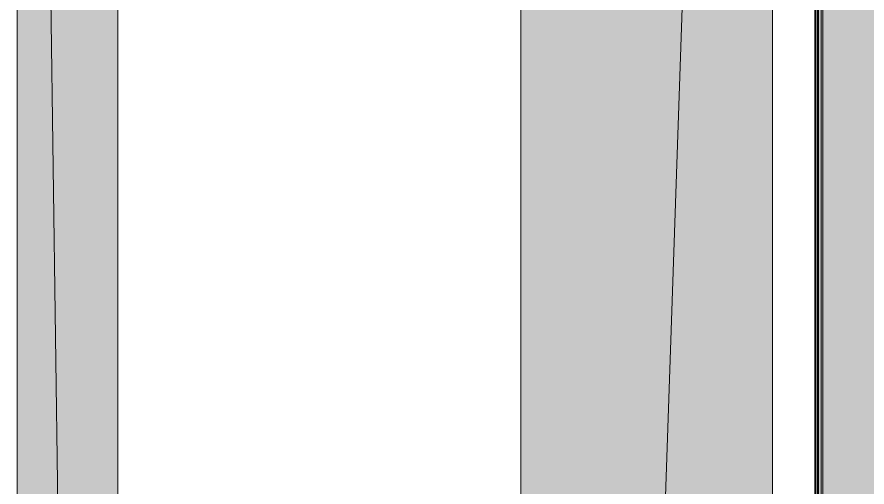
# Model space of a CAD drawing. Header units: millimetres. Extents: x 365175 to 2667127, y -330297 to -162108.
# Drawn here: x 1874073.6 to 1874171.6, y -318979.7 to -318925.5 of the extents above; entities that cross this region are included whole.
import ezdxf

# ---------------------------------------------------------------- set-up
doc = ezdxf.new("R2010")
doc.units = ezdxf.units.MM
doc.header["$MEASUREMENT"] = 0
doc.layers.add('Structure - Murs extérieurs', color=7, linetype='Continuous')

# ---------------------------------------------------------------- blocks, each defined once
blk = doc.blocks.new('Élément de coupe_161_6', base_point=(1445436.05, -319510.981))
at = {"linetype": 'Continuous', "lineweight": 0, "true_color": 0x000000}
for points in [[(1874131.67, -319466.035), (1874160.711, -318622.092), (1874131.67, -318649.869), (1874131.67, -319001.349), (1874131.699, -319002.558), (1874131.699, -319003.766), (1874131.67, -319004.974)], [(1874160.711, -318622.092), (1874131.67, -319466.035), (1874160.711, -319510.981)], [(1874159.459, -318623.289), (1874136.597, -318663.148), (1874136.597, -319322.87), (1874160.711, -318622.092)], [(1874136.597, -319322.87), (1874136.597, -319473.66), (1874160.711, -319510.981), (1874160.711, -318622.092)], [(1874085.206, -318649.869), (1874073.59, -318649.869), (1874078.525, -318996.655), (1874085.206, -318996.72)], [(1874073.59, -318649.869), (1874073.59, -318996.606), (1874078.525, -318996.655)]]:
    blk.add_hatch(color=18, dxfattribs=at).paths.add_polyline_path(points)
at = {"color": 7, "linetype": 'Continuous', "lineweight": 20}
for p, q in [((1874131.67, -319466.035), (1874160.711, -318622.092)), ((1874160.711, -318622.092), (1874160.711, -319510.981)), ((1874073.59, -318649.869), (1874078.525, -318996.655)), ((1874073.59, -318996.606), (1874073.59, -318649.869)), ((1874085.206, -318649.869), (1874085.206, -318996.72)), ((1874131.67, -319001.349), (1874131.67, -318649.869))]:
    blk.add_line(p, q, dxfattribs=at)
blk = doc.blocks.new('Élément de coupe_162_6', base_point=(1445436.05, -319510.981))
at = {"layer": 'Structure - Murs extérieurs', "linetype": 'Continuous', "lineweight": 0, "true_color": 0x000000}
blk.add_hatch(color=18, dxfattribs=at).paths.add_polyline_path([(1874431.822, -318610.981), (1874166.519, -318610.981), (1874166.519, -319510.981), (1874431.822, -319510.981)])
at = {"layer": 'Structure - Murs extérieurs', "color": 7, "linetype": 'Continuous', "lineweight": 5}
blk.add_line((1874166.519, -318610.981), (1874166.519, -319510.981), dxfattribs=at)
blk = doc.blocks.new('Élément de coupe_164_6', base_point=(1445436.05, -319510.981))
at = {"linetype": 'Continuous', "lineweight": 0, "true_color": 0x000000}
for points in [[(1874165.687, -318695.981), (1874165.607, -318695.981), (1874165.607, -319000.276), (1874165.66, -319000.276)], [(1874165.687, -318695.981), (1874165.607, -318695.981), (1874165.607, -319000.276), (1874165.66, -319000.276)], [(1874165.687, -318695.981), (1874165.66, -319000.276), (1874165.703, -319000.276), (1874165.703, -318695.981)], [(1874165.687, -318695.981), (1874165.66, -319000.276), (1874165.703, -319000.276), (1874165.703, -318695.981)], [(1874165.703, -318695.981), (1874165.703, -319000.276), (1874165.876, -319000.276), (1874165.963, -318695.981)], [(1874165.703, -318695.981), (1874165.703, -319000.276), (1874165.876, -319000.276), (1874165.963, -318695.981)], [(1874165.963, -318695.981), (1874165.876, -319000.276), (1874166.015, -319000.276), (1874166.015, -318695.981)], [(1874165.963, -318695.981), (1874165.876, -319000.276), (1874166.015, -319000.276), (1874166.015, -318695.981)], [(1874166.015, -318695.981), (1874166.015, -319000.276), (1874166.295, -319000.276), (1874166.435, -318695.981)], [(1874166.015, -318695.981), (1874166.015, -319000.276), (1874166.295, -319000.276), (1874166.435, -318695.981)], [(1874166.435, -318695.981), (1874166.295, -319000.276), (1874166.519, -319000.276), (1874166.519, -318695.981)], [(1874166.435, -318695.981), (1874166.295, -319000.276), (1874166.519, -319000.276), (1874166.519, -318695.981)]]:
    blk.add_hatch(color=18, dxfattribs=at).paths.add_polyline_path(points)
at = {"color": 7, "linetype": 'Continuous', "lineweight": 20}
for p, q in [((1874165.607, -319000.276), (1874165.607, -318695.981)), ((1874165.687, -318695.981), (1874165.66, -319000.276)), ((1874165.703, -319000.276), (1874165.703, -318695.981)), ((1874165.963, -318695.981), (1874165.876, -319000.276)), ((1874166.015, -319000.276), (1874166.015, -318695.981)), ((1874166.435, -318695.981), (1874166.295, -319000.276))]:
    blk.add_line(p, q, dxfattribs=at)

msp = doc.modelspace()

# ---------------------------------------------------------------- block references
at = {"lineweight": 0}
for name in ['Élément de coupe_164_6', 'Élément de coupe_161_6']:
    msp.add_blockref(name, (1445436.05, -319510.981), dxfattribs=at)
at = {"layer": 'Structure - Murs extérieurs', "lineweight": 0}
msp.add_blockref('Élément de coupe_162_6', (1445436.05, -319510.981), dxfattribs=at)

doc.saveas('drawing.dxf')
